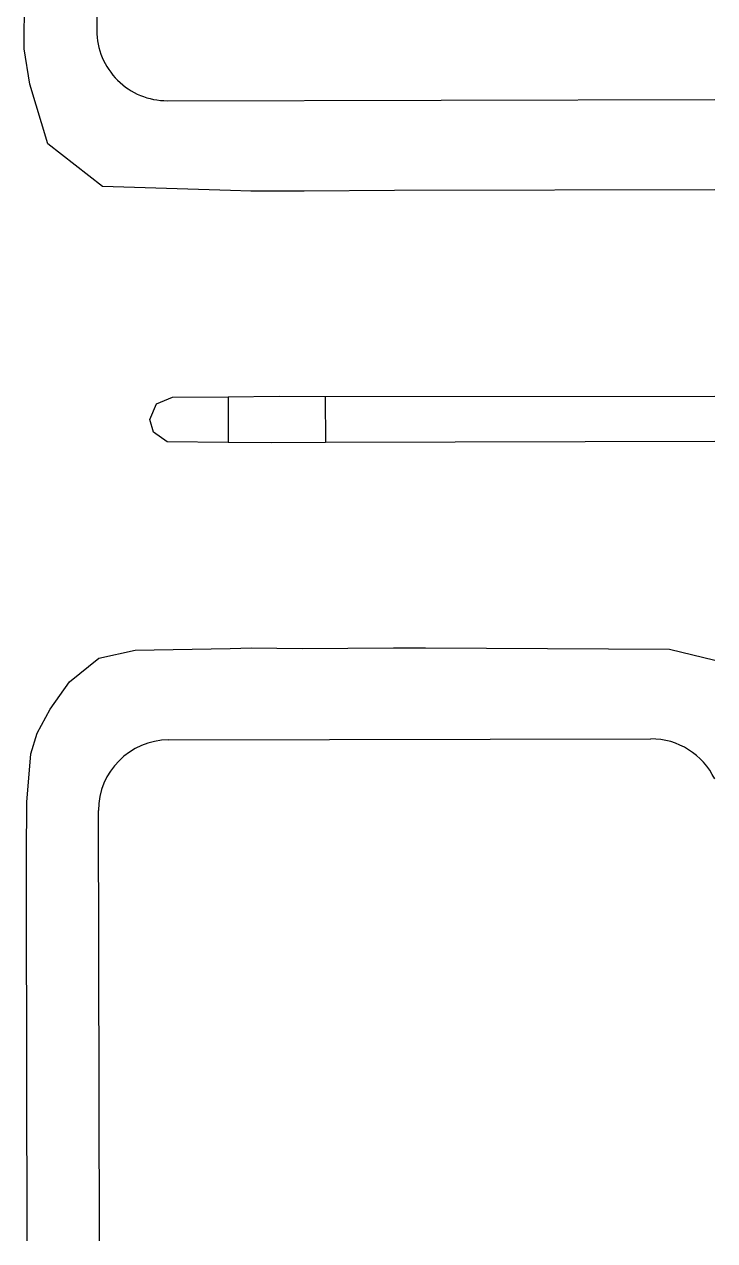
# Model space of a CAD drawing. Header units: inches. Extents: x -91 to 83, y -48 to 107.
# Drawn here: x 53.8 to 83.2, y -48.4 to 3.4 of the extents above; entities that cross this region are included whole.
import ezdxf

# ---------------------------------------------------------------- set-up
doc = ezdxf.new("R2010")
doc.units = ezdxf.units.IN
doc.header["$MEASUREMENT"] = 0
for name, color, linetype in [('DP', 110, 'CONTINUOUS'), ('F-CURB-ASB', 4, 'CONTINUOUS'), ('OPENSPACE', 3, 'CONTINUOUS')]:
    doc.layers.add(name, color=color, linetype=linetype)

msp = doc.modelspace()

# ---------------------------------------------------------------- linework, layer by layer
at = {"layer": 'DP'}
for p, q in [((59.9797, -27.0764), (80.5065, -27.0313)), ((57.0257, -48.3926), (56.9855, -30.0839))]:
    msp.add_line(p, q, dxfattribs=at)
for centre, major_axis, start_param, end_param in [((59.9863, -30.0773), (0.0029, 3.0009), 0.0031801, 1.5739764), ((80.5131, -30.0321), (-2.122, 2.122), 4.3728576, 5.4999858)]:
    msp.add_ellipse(centre, major_axis=major_axis, ratio=1, start_param=start_param, end_param=end_param, dxfattribs=at)
at = {"layer": 'F-CURB-ASB'}
for p, q in [((53.8286, 2.3424), (53.8409, 4.6251)), ((54.0634, 0.8339), (53.8286, 2.3424)), ((54.8332, -1.7039), (54.0634, 0.8339)), ((57.1557, -3.5148), (54.8332, -1.7039)), ((62.6093, -3.6938), (57.1557, -3.5148)), ((63.4755, -3.7119), (62.6093, -3.6938)), ((65.7492, -3.7202), (63.4755, -3.7119)), ((69.5834, -3.6858), (65.7492, -3.7202)), ((83.2207, -3.6549), (69.5834, -3.6858)), ((59.1787, -13.4412), (59.4539, -12.767)), ((59.4539, -12.767), (60.1402, -12.48)), ((60.1402, -12.48), (62.5099, -12.4694)), ((62.5099, -12.4694), (62.5056, -14.409)), ((62.5099, -12.4694), (64.6745, -12.4497)), ((64.6745, -12.4497), (66.6421, -12.461)), ((66.6421, -12.461), (83.2207, -12.445)), ((66.6421, -12.461), (66.6578, -14.4096)), ((59.3337, -13.9813), (59.1787, -13.4412)), ((59.9098, -14.3896), (59.3337, -13.9813)), ((62.5056, -14.409), (59.9098, -14.3896)), ((64.3451, -14.4263), (62.5056, -14.409)), ((66.6578, -14.4096), (64.3451, -14.4263)), ((83.2207, -14.3804), (66.6578, -14.4096)), ((56.9975, -23.6029), (58.544, -23.262)), ((58.544, -23.262), (62.5912, -23.1786)), ((62.5912, -23.1786), (63.5065, -23.1558)), ((63.5065, -23.1558), (65.6582, -23.1851)), ((65.6582, -23.1851), (69.5453, -23.1597)), ((69.5453, -23.1597), (70.9077, -23.1589)), ((70.9077, -23.1589), (81.2989, -23.2095)), ((81.2989, -23.2095), (83.2207, -23.6873)), ((55.7529, -24.605), (56.9975, -23.6029)), ((54.9265, -25.7632), (55.7529, -24.605)), ((54.3752, -26.7924), (54.9265, -25.7632)), ((54.112, -27.6737), (54.3752, -26.7924)), ((53.9316, -29.7232), (54.112, -27.6737)), ((53.9247, -31.9825), (53.9316, -29.7232)), ((53.919, -33.8815), (53.9247, -31.9825)), ((53.9465, -48.3926), (53.919, -33.8815))]:
    msp.add_line(p, q, dxfattribs=at)
at = {"layer": 'OPENSPACE'}
for p, q in [((56.875, 20.1313), (56.9124, 3.1262)), ((59.9199, 0.1319), (83.2207, 0.1831))]:
    msp.add_line(p, q, dxfattribs=at)
msp.add_ellipse((59.9133, 3.1328), major_axis=(0.0019, 3.0009), ratio=1, start_param=1.5736399, end_param=3.1444363, dxfattribs=at)

doc.saveas('drawing.dxf')
